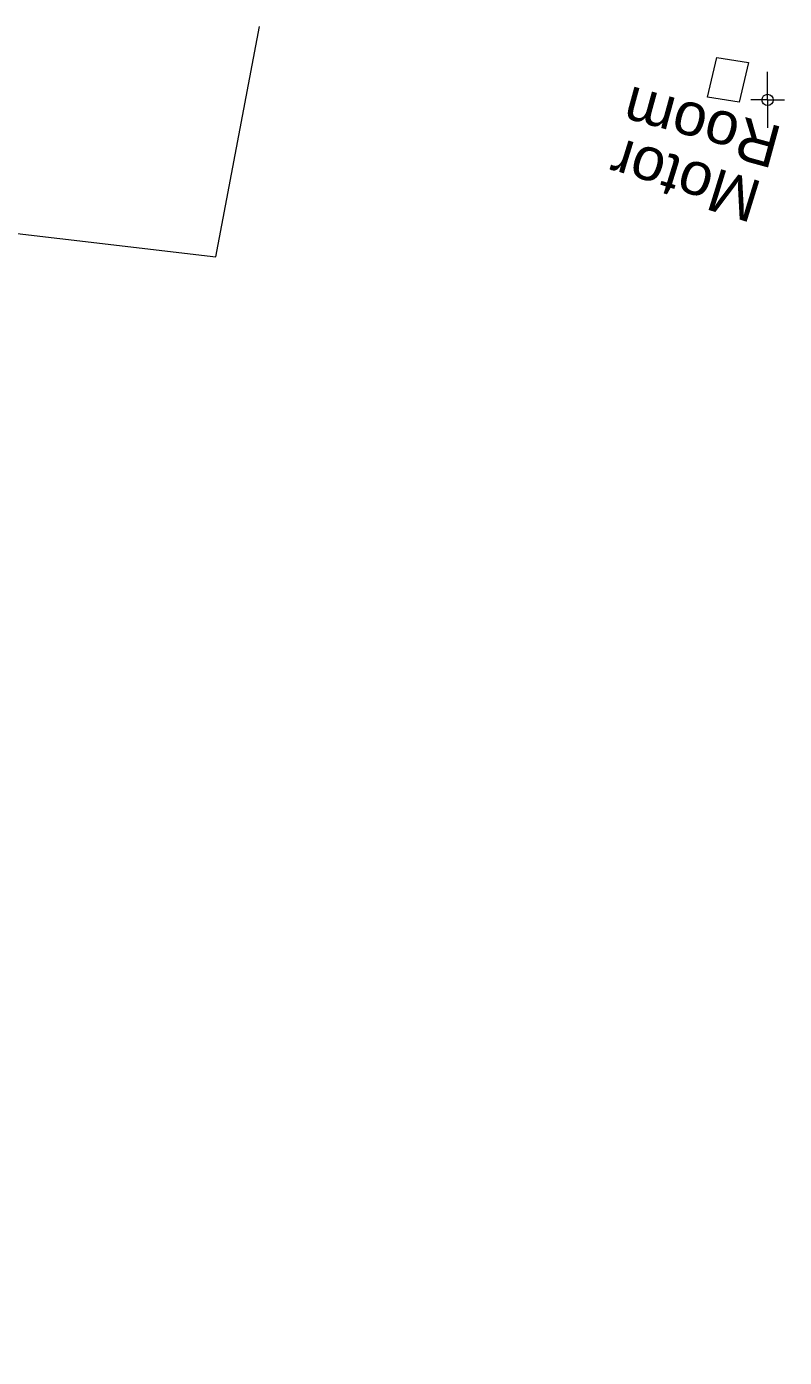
# Model space of a CAD drawing. Header units: metres. Extents: x 628572 to 650094, y 3375792 to 3391117.
# Drawn here: x 649324.5 to 649368.9, y 3376702.1 to 3376780.1 of the extents above; entities that cross this region are included whole.
import ezdxf

# ---------------------------------------------------------------- set-up
doc = ezdxf.new("R2010")
doc.units = ezdxf.units.M
doc.header["$MEASUREMENT"] = 0
for name, color, linetype, lineweight in [('Bore', 8, 'Continuous', 0), ('Commercial Building Pucca', 251, 'Continuous', 0), ('Compound Wall', 251, 'Continuous', 0), ('Text', 251, 'Continuous', 0)]:
    doc.layers.add(name, color=color, linetype=linetype, lineweight=lineweight)
doc.styles.add('Text', font='arial.ttf', dxfattribs={"height": 2})

# ---------------------------------------------------------------- blocks, each defined once
blk = doc.blocks.new('BORE')
at = {"ltscale": 0.5}
for q in [(0, 1.642), (-0.985, 0), (0.985, 0), (0, -1.642)]:
    blk.add_line((0, 0), q, dxfattribs=at)
blk.add_circle((0, 0), 0.328, dxfattribs=at)

msp = doc.modelspace()

# ---------------------------------------------------------------- linework, layer by layer
at = {"layer": 'Commercial Building Pucca', "linetype": 'Continuous', "flags": 128}
msp.add_lwpolyline([(649366.281, 3376775.678), (649364.422, 3376775.972), (649364.967, 3376778.298), (649366.83, 3376778.0034), (649366.281, 3376775.678)], close=True, dxfattribs=at)
at = {"layer": 'Compound Wall', "linetype": 'Continuous', "flags": 128}
msp.add_lwpolyline([(649287.669, 3376703.615), (649302.871, 3376702.087), (649304.359, 3376714.363), (649317.314, 3376768.759), (649335.626, 3376766.596), (649338.173, 3376780.099)], dxfattribs=at)

# ---------------------------------------------------------------- block references
at = {"layer": 'Bore', "linetype": 'Continuous'}
msp.add_blockref('BORE', (649367.942, 3376775.802), dxfattribs=at)

# ---------------------------------------------------------------- texts
at = {"layer": 'Text', "style": 'Text'}
for s, rotation, p in [('Room', 164.70288, (649368.9038, 3376774.1776)), ('Motor', 162.794406, (649367.7313, 3376770.9642))]:
    msp.add_text(s, height=2.5, rotation=rotation, dxfattribs=at).set_placement(p)

doc.saveas('drawing.dxf')
